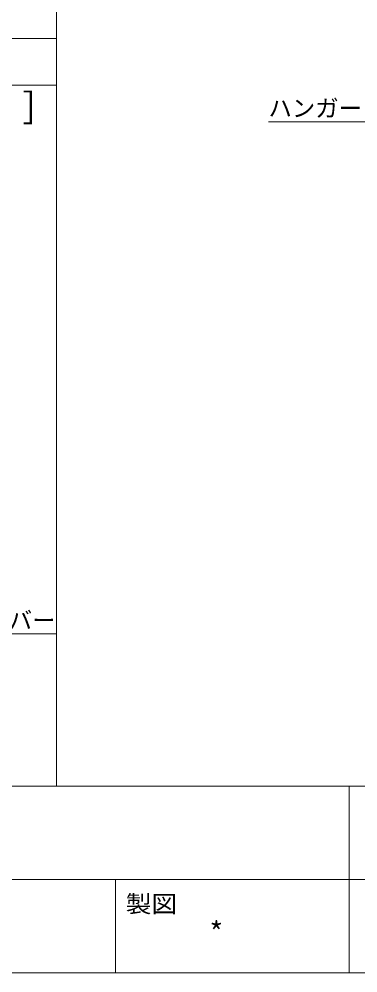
# Model space of a CAD drawing. Units: millimetres on the paper, enlarged 30 times, with parts at other scales. Extents: x -5790 to 5910, y -4184 to 4114.
# Drawn here: x 1987 to 2857, y -4136 to -1687 of the extents above; entities that cross this region are included whole.
import ezdxf
from ezdxf.enums import TextEntityAlignment as Align

# ---------------------------------------------------------------- set-up
doc = ezdxf.new("R2010")
doc.units = ezdxf.units.MM
doc.header["$LTSCALE"] = 30
for name, color, linetype, lineweight in [('1-6_文字', 7, 'Continuous', 18), ('2-6_文字', 7, 'Continuous', 18), ('F-2', 3, 'Continuous', 18), ('F-6_文字', 7, 'Continuous', 18)]:
    doc.layers.add(name, color=color, linetype=linetype, lineweight=lineweight)
doc.styles.add('ＭＳ ゴシック', font='')
doc.styles.get('ＭＳ ゴシック').set_extended_font_data('MS Gothic')

msp = doc.modelspace()

# ---------------------------------------------------------------- linework, layer by layer
at = {"layer": '1-6_文字'}
msp.add_line((1331.15, -3265.73), (2081.15, -3265.73), dxfattribs=at)
at = {"layer": '2-6_文字'}
msp.add_line((3497.26, -1950.83), (2627.26, -1950.83), dxfattribs=at)
at = {"layer": 'F-2'}
for p, q in [((2082.69, 3783.86), (2082.69, -3656.14)), ((-5790.28, -1736.14), (2082.69, -1736.14)), ((-5790.28, -1856.14), (2082.69, -1856.14)), ((-5790.28, -3656.14), (5909.72, -3656.14)), ((-5790.28, -4136.14), (5909.72, -4136.14))]:
    msp.add_line(p, q, dxfattribs=at)
at = {"layer": 'F-2', "color": 7}
for p, q in [((2834.72, -3656.14), (2834.72, -4136.14)), ((1034.72, -3896.14), (5909.72, -3896.14)), ((2234.72, -3896.14), (2234.72, -4136.14))]:
    msp.add_line(p, q, dxfattribs=at)

# ---------------------------------------------------------------- texts
at = {"layer": '1-6_文字', "color": 4, "style": 'ＭＳ ゴシック'}
msp.add_text('：RP-Wクリップ+RP-Wカバー', height=43.99, dxfattribs=at).set_placement((1331.15, -3265.73), align=Align.BOTTOM_LEFT)
at = {"layer": '2-6_文字', "color": 4, "style": 'ＭＳ ゴシック'}
msp.add_text('ハンガー：RPハンガー（C38用）', height=43.99, dxfattribs=at).set_placement((2627.26, -1950.83), align=Align.BOTTOM_LEFT)
at = {"layer": 'F-6_文字', "style": 'ＭＳ ゴシック'}
msp.add_text('[ 単位:mm,縮尺:1/5 ] ', height=65.98, dxfattribs=at).set_placement((1137.69, -1961.14), align=Align.BOTTOM_LEFT)
at = {"layer": 'F-6_文字', "color": 4, "style": 'ＭＳ ゴシック', "width": 1.1}
msp.add_text('製図', height=43.99, dxfattribs=at).set_placement((2260.61, -3994.16), align=Align.BOTTOM_LEFT)
at = {"layer": 'F-6_文字', "color": 4, "style": 'ＭＳ ゴシック'}
msp.add_text('*', height=54.99, dxfattribs=at).set_placement((2474.72, -4076.14), align=Align.BOTTOM_LEFT)

doc.saveas('drawing.dxf')
